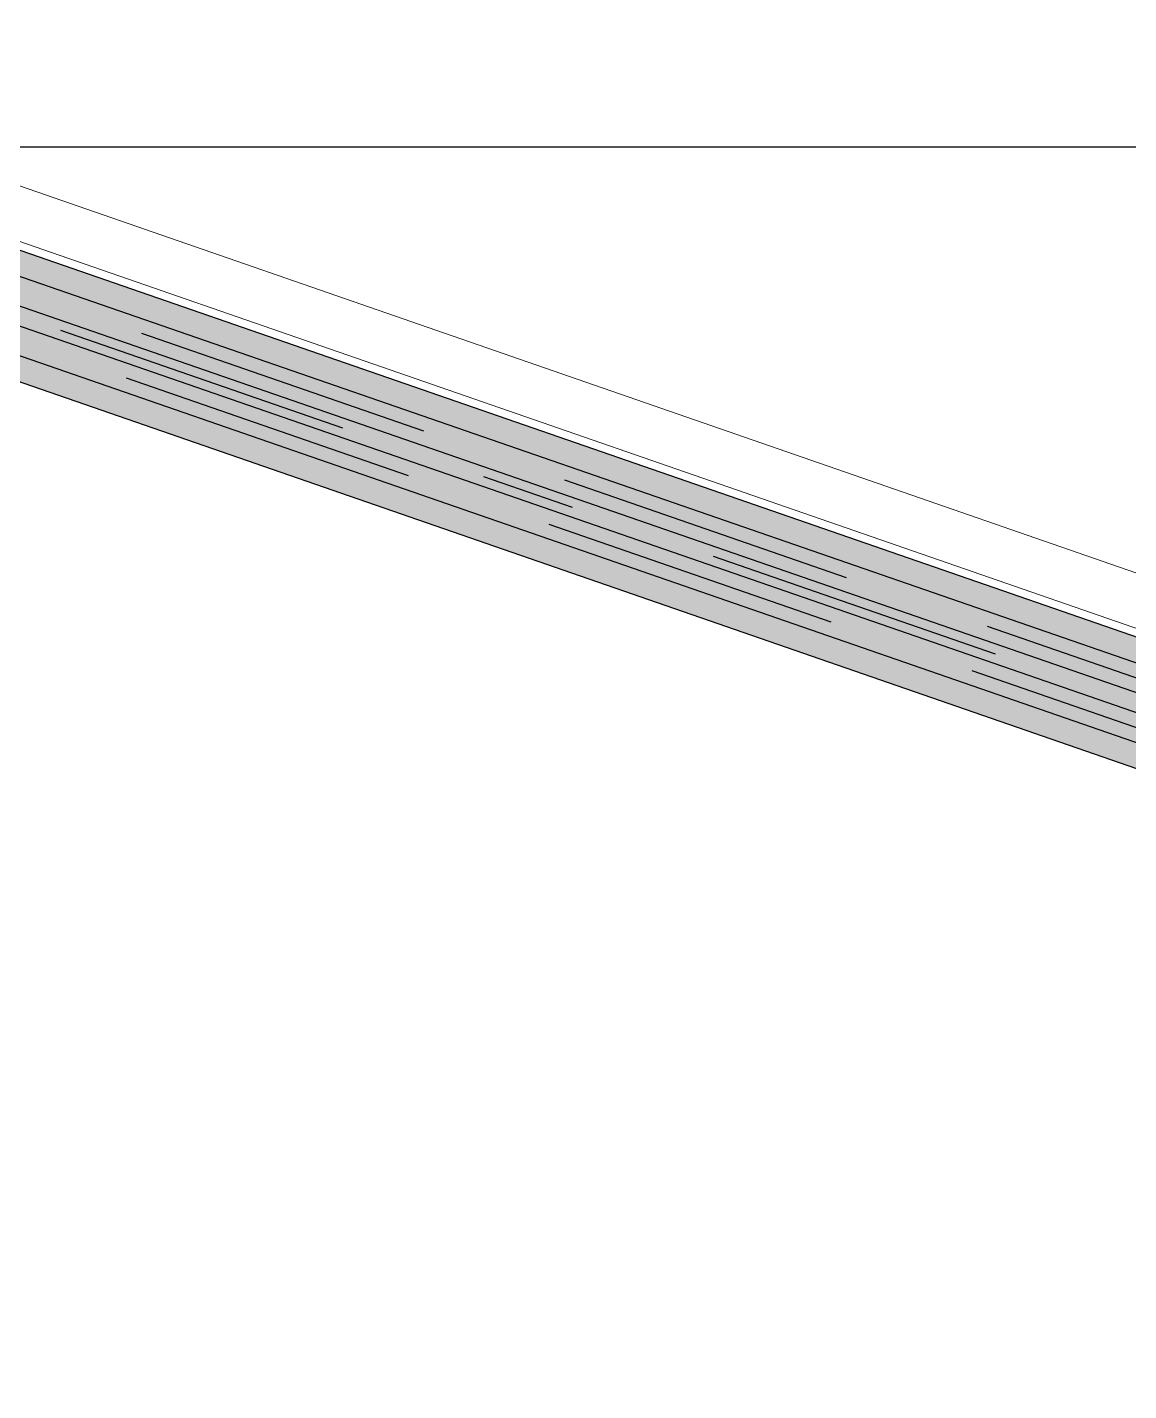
# Model space of a CAD drawing. Header units: millimetres. Extents: x 19 to 123, y 15 to 146.
# Drawn here: x 110.382 to 111.554, y 139.921 to 141.371 of the extents above; entities that cross this region are included whole.
import ezdxf
from ezdxf.enums import TextEntityAlignment as Align

# ---------------------------------------------------------------- set-up
doc = ezdxf.new("R2010")
doc.units = ezdxf.units.MM
for name, pattern in [('00 Ground$0$DASHDOT', [25.4, 12.7, -6.35, 0, -6.35]), ('00 Ground$0$DASHDOT2', [12.7, 6.35, -3.175, 0, -3.175]), ('00 Ground$0$HIDDEN', [9.525, 6.35, -3.175])]:
    doc.linetypes.add(name, pattern=pattern)
doc.layers.add('00 Ground$0$A-Panel Exterior', color=3, linetype='Continuous', lineweight=0)
doc.layers.add('00 Ground$0$A-Proyecciones', color=252, linetype='Continuous', lineweight=0)
for name, color, linetype in [('00 Ground$0$E-PERFIL-ALZADO-EJES-GL1', 6, '00 Ground$0$DASHDOT'), ('00 Ground$0$E-PERFIL-ALZADO-GL1', 4, 'Continuous'), ('00 Ground$0$E-PERFIL-ALZADO-TEXTOS-GL1', 6, 'Continuous')]:
    doc.layers.add(name, color=color, linetype=linetype)
doc.styles.add('00 Ground$0$A10', font='arial.ttf', dxfattribs={"height": 0.1})

# ---------------------------------------------------------------- blocks, each defined once
blk = doc.blocks.new('*U153')
at = {"true_color": 0xffffff}
h = blk.add_hatch(color=7, dxfattribs=at)
h.dxf.hatch_style = 1
h.paths.add_polyline_path([(3.8446, 0.066), (3.8446, -0.066), (0, -0.066), (0, 0.066)])
at = {"layer": '00 Ground$0$E-PERFIL-ALZADO-EJES-GL1', "color": 251, "linetype": '00 Ground$0$HIDDEN', "ltscale": 0.05}
for p, q in [((0, 0.025), (3.8446, 0.025)), ((0, -0.025), (3.8446, -0.025))]:
    blk.add_line(p, q, dxfattribs=at)
at = {"layer": '00 Ground$0$E-PERFIL-ALZADO-EJES-GL1', "color": 251, "linetype": '00 Ground$0$DASHDOT2', "ltscale": 0.05}
blk.add_line((0, 0), (3.8446, 0), dxfattribs=at)
at = {"layer": '00 Ground$0$E-PERFIL-ALZADO-GL1', "color": 6, "ltscale": 0.05}
for p, q in [((0, 0.04), (3.8446, 0.04)), ((0, 0.01), (3.8446, 0.01)), ((0, -0.01), (3.8446, -0.01)), ((0, -0.04), (3.8446, -0.04))]:
    blk.add_line(p, q, dxfattribs=at)
at = {"layer": '00 Ground$0$E-PERFIL-ALZADO-GL1', "ltscale": 0.05}
blk.add_lwpolyline([(3.8446, 0.066), (3.8446, -0.066), (0, -0.066), (0, 0.066)], close=True, dxfattribs=at)
at = {"layer": '00 Ground$0$E-PERFIL-ALZADO-TEXTOS-GL1', "style": '00 Ground$0$A10'}
blk.add_attdef('TIPO_BARRA', text='', height=0.1, dxfattribs=at).set_placement((1.9223, 0.1564), align=Align.MIDDLE_CENTER)
blk = doc.blocks.new('00 Ground$0$Pata Arco')
at = {"layer": 'Defpoints'}
blk.add_line((2.7291, -1.3527), (-4.0978, -1.3527), dxfattribs=at)
at = {"xscale": -1, "rotation": 160.9054899261241}
blk.add_blockref('*U153', (-3.9143, -0.0917), dxfattribs=at)
blk = doc.blocks.new('*U198')
at = {"layer": '00 Ground$0$A-Proyecciones', "rotation": 180}
blk.add_blockref('00 Ground$0$Pata Arco', (35.9822, 0), dxfattribs=at)
blk = doc.blocks.new('*U197')
at = {"layer": '00 Ground$0$A-Proyecciones', "color": 0, "linetype": 'ByBlock', "lineweight": -2}
blk.add_blockref('*U198', (0, 73), dxfattribs=at)

msp = doc.modelspace()

# ---------------------------------------------------------------- linework, layer by layer
at = {"layer": '00 Ground$0$A-Panel Exterior'}
msp.add_lwpolyline([(113.6718, 140.0011), (109.8868, 141.312), (109.8868, 141.3712), (113.6718, 140.0594)], close=True, dxfattribs=at)

# ---------------------------------------------------------------- block references
at = {"layer": '00 Ground$0$A-Proyecciones'}
msp.add_blockref('*U197', (73.5998, 66.8913), dxfattribs=at)

doc.saveas('drawing.dxf')
